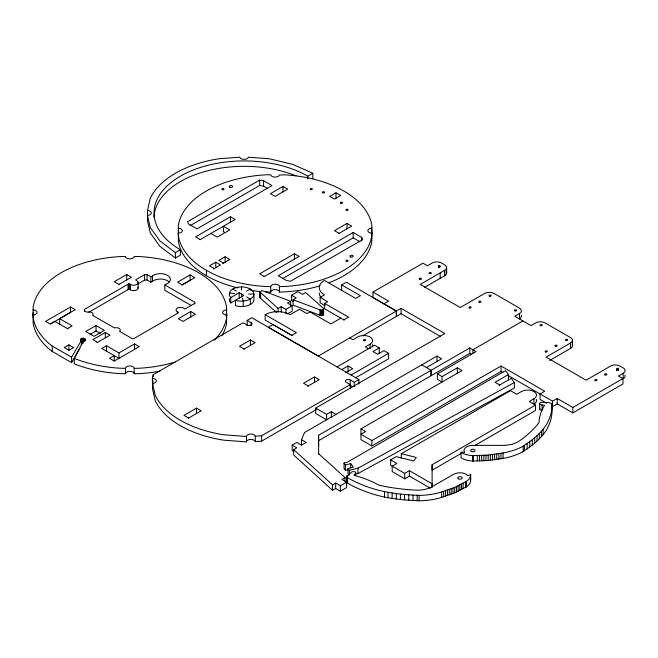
<?xml version="1.0" encoding="UTF-8"?>
<svg xmlns="http://www.w3.org/2000/svg" width="658" height="658" viewBox="0 0 658 658"><rect width="100%" height="100%" fill="white"/><g stroke="black" fill="none" stroke-linecap="round" stroke-linejoin="round"><path stroke-width="0.99" d="M315.675 408.092L315.675 413.504L326.607 419.812L326.607 414.4L315.675 408.092L444.808 333.54L401.067 308.314L318.332 356.044L268.316 327.265L272.996 324.567L291.749 335.358L296.437 332.652L265.182 314.656L265.19 320.076L292.103 335.564M331.287 417.106L331.287 411.694L326.607 414.4M424.566 287.349L444.726 275.71L444.726 270.298A6.621 3.825 0 0 0 444.726 264.894L441.543 263.036A6.621 3.825 0 0 0 432.191 263.027L427.396 265.799L423.061 263.159L372.987 292.07L372.987 297.482L384.247 304.004M362.681 335.876L401.067 313.726L401.067 308.314M431.122 370.289L431.122 375.702L431.113 370.281L421.745 364.877M432.109 486.213L432.109 464.77L535.505 405.073L535.505 410.485L474.533 445.688M436.986 361.481L436.986 356.068L441.683 358.783L426.359 367.616M440.169 278.334L440.169 272.93M444.512 275.834L444.726 270.298M471.358 354.275L469.796 353.371L469.796 347.959L318.595 435.251L318.62 446.05M472.929 353.379L472.929 349.768L522.896 320.923M508.478 379.921L508.478 374.501L505.583 370.61L347.35 462.22L344.011 463.051L344.011 468.438L345.392 470.347L348.082 469.68M444.512 270.422L420.232 284.437L460.222 307.525L484.642 293.427A6.621 3.825 0 0 1 494.01 293.427L519.466 308.117A6.621 3.825 0 0 1 519.466 313.529L519.466 318.941A6.621 3.825 0 0 0 521.177 315.24M442.077 376.615L442.077 382.027L437.389 379.321L437.389 373.909L442.077 376.615L457.326 367.806L462.023 370.52L360.971 428.835L365.667 431.549L360.979 434.255L371.91 440.564L501.051 366.004L544.734 391.263L540.045 393.961L540.045 399.373L546.708 403.222M622.945 378.556L572.871 407.475L557.219 398.477L552.539 401.174L552.539 406.586L557.219 403.88L572.871 412.879L622.945 383.968L622.945 378.556L618.38 376.063L623.167 373.292A6.621 3.825 0 0 0 623.159 367.888L619.943 366.054A6.621 3.825 0 0 0 610.575 366.054L586.089 380.192L546.099 357.105L570.519 343.007A6.621 3.825 0 0 0 570.519 337.595L545.071 322.905A6.621 3.825 0 0 0 535.702 322.905L531.014 325.611L514.778 316.235L519.466 313.529M557.219 403.88L557.219 398.477M79.988 348.271L71.607 362.624L52.221 351.43L49.062 348.97A97.17 56.103 0 0 1 33.155 323.3L33.155 306.899A97.17 56.103 0 0 1 120.332 256.562L125.464 256.423L125.588 256.957A4.417 2.55 0 0 0 129.856 258.849A4.417 2.55 0 0 0 134.117 256.957L134.24 256.423L139.381 256.562A97.17 56.103 0 0 1 226.558 306.899L226.558 323.3A97.17 56.103 0 0 1 221.869 335.835M33.155 312.303L32.9 315.272L33.829 315.338M237.916 287.9A97.17 56.103 0 0 1 178.4 241.568L178.4 225.159A97.17 56.103 0 0 1 265.577 174.831L270.693 174.748A4.417 2.55 0 0 0 274.855 177.101A4.417 2.55 0 0 0 279.436 175.036L284.626 174.831A97.17 56.103 0 0 1 371.803 225.159L371.803 241.568A97.17 56.103 0 0 1 329.082 282.71M178.4 230.571L178.293 233.524M346.733 476.384L347.136 477.354L349.809 478.999A108.776 62.798 0 0 0 375.973 489.552C390.276 493.533 405.188 494.857 419.985 495.384A52.262 30.178 0 0 0 439.717 492.587L454.719 487.405L466.185 481.5A17.256 9.96 0 0 0 470.659 474.451L467.887 475.759L467.591 475.339A8.834 5.099 0 0 0 453.691 474.286L430.653 487.545L424.55 489.593L417.855 490.235A136.313 78.697 0 0 1 379.164 485.25A96.989 55.996 0 0 0 355.665 475.726L353.938 475.24L355.254 473.957A2.402 1.382 0 0 0 355.254 472A2.402 1.382 0 0 0 351.857 472L346.733 476.384L346.782 482.314L349.809 484.42A108.776 62.798 0 0 0 375.973 494.972C390.276 498.961 405.188 500.286 419.985 500.804A52.262 30.178 0 0 0 439.717 498.016L454.719 492.826L466.185 486.92A17.256 9.96 0 0 0 470.659 479.871L470.659 474.451M229.395 298.526L229.617 301.348L230.802 302.976L243.896 295.417L239.208 292.711L230.802 297.564L230.802 302.976M160.083 371.12A97.17 56.103 0 0 1 139.381 373.637L134.24 373.785L134.117 373.242A4.417 2.55 0 0 0 129.856 371.359A4.417 2.55 0 0 0 125.588 373.242L125.464 373.785L120.332 373.637A97.17 56.103 0 0 1 75.867 364.45L74.247 363.759L74.247 358.347L83.607 340.663C88.945 338.804 78.738 336.583 81.469 340.334L71.607 357.22L71.607 362.624M312.813 173.276L307.812 176.163A90.105 52.023 0 0 0 180.391 176.163A90.105 52.023 0 0 0 180.391 249.727L180.391 255.139L175.39 258.018L159.952 246.405L150.238 232.874L147.507 220.866L147.507 210.428L150.238 198.42A97.17 56.103 0 0 1 218.95 158.751L239.759 157.172A4.376 2.525 0 0 0 243.526 159.351A4.376 2.525 0 0 0 248.148 157.813L248.444 157.172L269.245 158.751L292.687 164.36L312.813 173.276L312.813 178.68M125.464 373.785L125.588 367.838A4.417 2.55 0 0 1 129.856 365.947A4.417 2.55 0 0 1 134.117 367.838L134.24 373.785M153.643 383.951A4.417 2.55 0 0 0 152.524 383.779L152.385 378.383L153.24 374.632L243.131 322.733L247.128 325.044A2.829 1.629 0 0 0 251.134 325.044A2.829 1.629 0 0 0 251.134 322.733L247.128 320.43L251.817 317.724L358.931 379.559L358.931 384.058M152.385 383.779L153.026 380.966M276.59 312.525L260.626 298.37C258.273 295.977 259.351 288.862 263.751 291.157L290.606 301.249L290.606 305.764M259.976 297.465L260.272 296.832M265.577 291.897L270.709 292.045L270.833 286.098A4.417 2.55 0 0 1 275.102 284.207A4.417 2.55 0 0 1 279.362 286.098L279.486 292.045L284.626 291.897A97.17 56.103 0 0 0 319.969 285.827M270.709 292.045L270.833 291.51A4.417 2.55 0 0 1 275.102 289.619A4.417 2.55 0 0 1 279.362 291.51L279.486 292.045M293.106 301.545L291.543 300.648L291.543 295.236L296.232 297.942L293.106 299.744L293.106 305.156L319.969 315.256C321.096 316.095 324.509 315.552 323.44 313.71M293.698 451.429L292.136 450.524L292.136 445.112L296.816 442.406L301.504 445.112L301.504 439.709L304.564 432.528L436.986 356.068M461.044 452.433A17.256 9.96 0 0 0 472.847 455.583L488.187 455.081L505.147 452.622A52.262 30.178 0 0 0 522.518 446.543C531.59 440.572 540.728 433.836 546.502 424.451A108.776 62.798 0 0 0 552.078 406.307C553.279 400.681 544.363 403.403 542.052 402.194A2.402 1.382 0 0 0 539.65 403.584L539.65 409.005M539.65 403.584A2.402 1.382 0 0 0 542.052 404.966L544.553 405.344L543.919 406.389A96.989 55.996 0 0 0 538.976 422.716A136.313 78.697 0 0 1 517.731 442.036L512.195 444.315L505.377 445.359L472.847 445.384A8.834 5.099 0 0 0 464.309 451.807L464.614 452.227L461.044 452.227L461.044 457.853A17.256 9.96 0 0 0 472.847 461.011L488.187 460.51L505.147 458.05A52.262 30.178 0 0 0 522.518 451.972C531.59 446.001 540.728 439.256 546.502 429.88A108.776 62.798 0 0 0 552.078 411.735L551.996 404.226M347.144 481.171L346.733 482.15M246.586 296.931L250.328 299.094C245.804 301.496 240.343 301.726 235.474 300.278L235.474 305.69C240.343 307.13 245.804 306.899 250.328 304.506L250.328 299.094A12.37 7.139 0 0 0 250.262 288.994A12.37 7.139 0 0 0 232.768 289.035C229.568 290.523 227.865 294.965 230.802 297.564M81.123 344.2L82.464 343.608L82.464 338.196M616.834 368.768C619.17 373.826 618.693 363.882 616.834 370.569M246.528 291.165L250.262 288.994M508.478 374.501L495.071 382.265L499.759 384.971M499.257 385.259L511.291 378.292L514.4 382.495L514.4 387.907L357.927 473.628L356.027 474.097M259.671 180.078L187.489 221.746L188.591 223.991L197.022 228.852L271.976 185.581L263.545 180.711L259.671 180.078L259.671 185.482L190.129 225.636M59.631 324.098L59.631 318.694L75.234 309.688L70.538 306.973L45.558 321.4L50.255 324.106L54.935 321.408L67.963 328.91M118.432 284.733L131.444 277.224L126.755 274.518L114.262 281.731L118.95 284.437M199.974 239.775L235.136 219.484L230.44 216.77L195.623 236.872L200.32 239.586M282.989 186.428L270.43 193.682L275.126 196.397L287.686 189.142L282.989 186.428L282.989 191.84M50.724 323.818L70.538 312.386L70.538 306.973M175.39 258.018L175.39 252.614L180.391 249.727M191.314 305.6L164.837 290.318L164.837 284.906L166.49 283.96A9.977 5.758 0 0 0 167.461 275.315A9.977 5.758 0 0 0 152.5 275.875L150.847 276.829L147.071 274.649L144.612 274.649L135.589 279.864L136.806 280.777A4.499 2.599 0 0 1 136.806 284.453A4.499 2.599 0 0 1 130.448 284.453L129.05 283.647L84.43 309.4L84.43 311.201M88.789 312.287L129.05 289.051L130.448 289.865A4.499 2.599 0 0 0 135.877 290.277A4.499 2.599 0 0 0 137.974 287.357M138.048 283.853L144.612 280.061L147.071 280.061L150.847 282.241L152.5 281.287A9.977 5.758 0 0 1 169.155 282.027M67.429 328.613L72.125 325.907L59.631 318.694M96.035 325.546L85.721 331.5L94.045 336.304L104.367 330.349L96.035 325.546L96.035 330.949L90.023 334.429M68.942 344.858L64.254 347.564L68.942 350.27L73.63 347.564L68.942 344.858L68.942 350.27M190.072 274.929L177.578 282.142L182.282 284.856L194.793 277.66L190.072 274.929L190.072 280.341L181.748 285.144M213.414 268.974L220.455 264.919L215.75 262.213L209.507 265.816L214.204 268.53M222.791 263.562L229.815 259.507L225.126 256.801L218.884 260.412L223.564 263.118M335.991 192.786L329.748 196.397L334.445 199.111L340.696 195.5L335.991 192.786L335.991 198.198M96.989 342.678L110.018 335.169L105.313 332.463L92.827 339.676L97.524 342.382M106.456 345.721L101.76 348.436L118.95 358.347L118.95 352.935L106.456 345.721L106.456 351.133M194.842 303.363L185.095 308.964L183.697 308.15A4.499 2.599 0 0 0 177.331 308.15A4.499 2.599 0 0 0 177.331 311.826L177.331 313.627M118.95 352.935L134.553 343.928L139.249 346.643L114.262 361.069L109.565 358.355L114.253 355.649L114.253 361.061M190.779 311.481L178.285 318.694L182.973 321.4L195.467 314.187L190.779 311.481L190.779 316.893M263.99 276.73L299.151 256.439L294.455 253.733L259.639 273.835L264.335 276.541M338.631 233.631L351.701 226.097L347.005 223.391L334.437 230.645L339.141 233.351M353.181 232.463L278.219 275.735L286.649 280.604L290.532 281.246L362.714 239.57L361.604 237.324L353.181 232.463L353.181 237.867L282.636 278.597M291.543 295.236L297.794 291.634L302.474 294.332L305.6 292.53L323.086 308.043C325.11 309.688 321.186 310.946 319.969 309.844L293.106 299.744M278.112 312.073L278.112 308.462L281.237 306.661L285.926 309.367L292.168 305.764L292.168 311.168L287.48 313.874M290.606 301.249L287.48 303.058L292.168 305.764M325.118 305.649L320.117 302.77L320.117 297.35L324.476 294.833A17.667 10.183 0 0 1 324.427 280.423L355.707 298.419L360.403 295.713L341.65 284.914L341.65 290.334M341.65 284.914L346.33 282.216L396.379 311.02L396.379 316.432L396.379 311.02L383.885 303.807L388.574 301.101L372.987 292.07M243.715 349.275L255.123 342.711L250.435 340.005L239.512 346.305L244.2 349.011M344.126 320.035L324.624 308.816L324.624 303.404L327.618 301.668L320.117 297.35M340.852 318.151L330.867 323.917L309.943 311.876L306.949 313.611L299.448 309.293L290.17 314.647A17.667 10.183 0 0 0 265.182 314.656M343.863 319.887L348.559 317.172L324.624 303.404M188.163 418.315L201.175 410.822L196.495 408.116L184.001 415.33L188.69 418.027M349.743 337.908L352.869 339.709L357.565 337.003A8.834 5.099 0 0 1 370.059 337.003A8.834 5.099 0 0 1 370.059 344.216L365.363 346.922L368.488 348.732M307.747 386.246L319.155 379.674L314.466 376.968L303.544 383.277L308.232 385.983M337.077 366.876L374.55 345.236L379.238 347.942L379.238 353.354M341.757 369.582L348.008 365.98L352.688 368.677L345.664 372.741M379.238 347.942L372.987 351.553L377.676 354.259L383.918 350.648L388.607 353.354L388.607 358.766L355.484 377.881M351.125 374.994L388.607 353.354M152.385 378.383L152.524 378.383A4.417 2.55 0 0 1 156.365 380.908A4.417 2.55 0 0 1 152.524 383.441L152.524 388.829L155.189 400.516A97.17 56.103 0 0 0 223.901 440.186L246.487 441.896L246.487 436.229A4.417 2.55 0 0 1 250.871 434.009A4.417 2.55 0 0 1 255.246 436.229L261.621 435.744L350.245 384.576L346.248 382.265A2.829 1.629 0 0 1 346.248 379.962A2.829 1.629 0 0 1 350.245 379.962L354.243 382.265L358.931 379.559M246.487 441.625A4.417 2.55 0 0 1 250.871 439.404A4.417 2.55 0 0 1 255.246 441.625L261.621 441.14L316.572 409.416M318.678 453.749L345.055 477.675L341.93 479.476L346.61 482.182L346.61 487.586L340.367 491.197L335.679 488.491L332.561 490.292L293.698 455.032L293.698 449.62L296.816 447.818L292.136 445.112M301.504 445.112L306.184 442.406L301.504 439.709M318.595 440.654L469.796 353.371M437.389 373.909L476.063 351.578L469.796 347.959M360.971 428.835L360.979 439.659L371.91 445.968L501.051 371.416L501.051 366.004M332.561 490.292L332.561 484.888L335.679 483.079L340.367 485.785L346.61 482.182M549.586 360.502L570.519 348.419A6.621 3.825 0 0 0 572.238 344.718M432.109 487.422L432.109 483.811L409.375 470.684L404.695 473.39L390.638 465.272L390.638 459.868L396.231 456.636L413.701 460.945L416.3 457.433L401.281 453.724L401.281 458.215M401.281 453.724L510.518 390.655L516.769 394.257L521.449 391.551A8.834 5.099 0 0 1 533.942 391.551A8.834 5.099 0 0 1 533.942 398.764L533.942 404.176A8.834 5.099 0 0 0 536.229 399.25M533.942 398.764L529.262 401.47L535.505 405.073M390.638 459.868L396.881 463.471L392.201 466.177L392.201 471.589L404.695 478.802L409.375 476.096L430.365 488.211M461.274 453.346L432.109 470.182L432.109 464.77M514.4 382.495L357.927 468.233L357.927 473.628M438.697 265.684L438.138 266.235L438.697 266.786L440.35 266.235L438.697 265.684L438.697 267.485M344.011 463.051L345.392 464.951L350.763 463.619L353.379 467.139L348 468.471L348 473.859L348.929 475.117M348 468.471L349.39 470.347L358.306 468.142M372.05 228.12L371.087 228.203A4.417 2.55 0 0 0 367.855 230.678A4.417 2.55 0 0 0 371.161 233.129L372.05 233.187L371.803 236.156A97.17 56.103 0 0 1 284.626 286.485L279.486 286.633M371.087 233.606L372.05 233.532L371.803 230.571A97.17 56.103 0 0 0 371.441 228.745M226.804 309.86L225.883 309.934A4.417 2.55 0 0 0 222.61 312.394A4.417 2.55 0 0 0 225.883 314.861L226.804 314.927L226.558 317.896A97.17 56.103 0 0 1 214.228 340.219M225.883 315.338L226.804 315.272L226.64 313.298M134.24 368.373L139.381 368.225A97.17 56.103 0 0 0 175.661 361.875M178.145 228.12L178.293 228.12A4.417 2.55 0 0 1 182.34 230.539A4.417 2.55 0 0 1 178.713 233.171L178.145 233.187L178.4 236.156A97.17 56.103 0 0 0 265.577 286.485L270.709 286.633M178.145 238.591L178.713 238.574M248.617 294.052L253.914 294.036L253.914 299.448A12.37 7.139 0 0 1 250.328 304.506M125.464 368.373L120.332 368.225A97.17 56.103 0 0 1 75.867 359.038L74.247 358.347M371.161 238.533L372.05 238.599M32.9 309.86L33.829 309.934A4.417 2.55 0 0 1 37.103 312.394A4.417 2.55 0 0 1 33.829 314.861L32.9 314.927L33.155 317.896A97.17 56.103 0 0 0 49.062 343.566L52.221 346.026L71.607 357.22M246.487 436.501L223.901 434.79A97.17 56.103 0 0 1 155.189 395.121L152.524 383.441M229.395 293.123L234.651 293.526M259.671 185.482L263.545 186.124L267.765 188.558M353.181 237.867L359.918 241.766M401.067 313.726L440.432 336.427M540.045 393.961L552.539 401.174M224.97 232.595L223.383 231.682L223.383 226.27L229.724 229.922L217.239 237.135L210.897 233.475M232.768 289.035L236.518 291.198M352.647 386.74L350.245 385.358A2.829 1.629 0 0 0 349.661 385.094M164.837 284.906L194.842 302.228L194.842 304.029M470.659 479.871L470.412 474.303M177.331 311.826L178.515 312.509L177.734 313.241L133.566 338.738L132.365 338.738L119.583 331.311L120.011 330.826A4.063 2.344 0 0 0 118.909 328.293A4.063 2.344 0 0 0 114.434 327.923L92.572 315.338A4.08 2.352 0 0 0 91.766 312.509A4.08 2.352 0 0 0 86.823 312.221L84.43 310.839M331.287 411.694L335.983 414.408M96.035 330.949L100.205 333.359M501.051 371.416L502.794 372.428M508.034 375.455L540.358 394.142M259.976 292.053L278.112 308.462M175.39 252.614L159.952 240.993L150.238 227.462L147.507 215.462A4.392 2.533 0 0 0 151.324 212.945A4.392 2.533 0 0 0 147.507 210.428M293.698 449.62L332.561 484.888M551.996 409.654L551.774 403.732M242.506 298.049L243.23 301.076L243.23 306.488M241.502 286.921L241.519 289.989M318.595 435.251L318.653 454.119M623.167 373.292L623.167 378.704A6.621 3.825 0 0 0 624.878 375.011M618.397 368.768L618.397 370.569M618.166 368.669L618.166 370.47M617.903 368.603L617.903 370.405M617.615 368.579L617.615 370.38M617.327 368.603L617.327 370.405M617.064 368.669L617.064 370.47M572.871 407.475L572.871 412.879M572.46 340.301L572.46 345.713M570.519 343.007L570.519 348.419M551.881 403.897L551.955 409.482M543.105 429.477L543.105 434.905M542.052 404.966L542.052 410.395A2.402 1.382 0 0 1 539.971 408.314M541.361 431.352L541.361 436.78M539.256 433.474L539.256 438.894M537.035 435.555L537.035 440.983M534.715 437.603L534.715 443.023M532.289 439.61L532.289 445.03M529.764 441.576L529.764 446.996M527.14 443.492L527.14 448.912M524.418 445.367L524.418 450.788M523.151 446.198L523.151 451.618M503.066 453.025L503.066 458.453M500.985 453.411L500.985 458.832M498.879 453.765L498.879 459.185M496.765 454.086L496.765 459.514M494.635 454.382L494.635 459.81M492.497 454.645L492.497 460.074M490.342 454.884L490.342 460.304M488.187 455.081L488.187 460.51M486.015 455.254L486.015 460.682M483.844 455.394L483.844 460.822M481.656 455.509L481.656 460.929M479.476 455.583L479.476 461.011M477.289 455.632L477.289 461.052M473.316 455.599L473.316 461.019M473.135 455.591L473.135 461.011M472.847 455.583L472.847 461.011M466.185 481.5L466.185 486.92M465.979 481.615L465.979 487.043M465.864 481.697L465.864 487.117M463.1 483.342L463.1 488.762M461.497 484.198L461.497 489.626M459.852 485.036L459.852 490.465M458.174 485.851L458.174 491.271M457.326 367.806L457.326 373.218M456.463 486.64L456.463 492.061M454.719 487.405L454.719 492.826M452.943 488.137L452.943 493.566M451.141 488.853L451.141 494.281M449.299 489.544L449.299 494.964M447.44 490.202L447.44 495.63M446.667 267.592L446.667 273.004M445.54 490.835L445.54 496.264M443.624 491.444L443.624 496.864M441.674 492.02L441.674 497.448M439.799 265.684L439.799 267.485M439.528 265.618L439.528 267.428M439.248 265.602L439.248 267.403M438.96 265.618L438.96 267.428M419.113 495.392L419.113 500.812M417.197 495.326L417.197 500.746M412.977 495.112L412.977 500.532M409.375 470.684L409.375 476.096M408.774 494.824L408.774 500.245M404.695 473.39L404.695 478.802M404.58 494.462L404.58 499.891M400.409 494.035L400.409 499.463M396.264 493.541L396.264 498.961M392.143 492.974L392.143 498.394M388.055 492.332L388.055 497.761M384.527 491.715L384.527 497.144M371.91 440.564L371.91 445.968M370.059 344.216L370.059 348.732M361.604 237.324L361.604 240.935M355.254 473.957L355.254 475.767M354.243 382.265L354.243 386.764M350.763 463.619L350.763 468.118M350.245 379.962L350.245 388.171M349.39 470.347L349.39 474.846M348.008 365.98L348.008 371.383M347.309 477.494L347.309 482.914M347.136 477.354L347.136 482.783M347.005 223.391L347.005 228.795M346.988 475.899L346.988 482.635M346.873 476.055L346.865 482.478M345.392 464.951L345.392 470.347M345.055 477.675L345.055 481.278M340.367 485.785L340.367 491.197M335.679 483.079L335.679 488.491M323.662 308.61L323.662 314.68M323.44 308.306L323.44 314.985M322.634 310.041L322.634 315.453M322.099 310.173L322.099 315.585M321.532 310.214L321.532 315.626M320.956 310.173L320.956 315.585M320.421 310.041L320.421 315.453M319.969 309.844L319.969 315.256M314.466 376.968L314.466 382.364M307.812 176.163L307.812 178.861M294.455 253.733L294.455 259.137M285.926 309.367L285.926 313.874M281.237 306.661L281.237 312.073M263.545 180.711L263.545 186.124M261.621 435.744L261.621 441.14M260.626 292.958L260.626 298.37M260.272 292.695L260.272 298.107M260.05 291.724L260.05 297.794M255.246 436.229L255.246 441.625M251.134 322.733L251.134 325.43M250.435 340.005L250.435 345.401M247.128 320.43L247.128 325.825M241.552 294.068L241.552 296.766M239.208 292.711L239.208 298.123M230.44 216.77L230.44 222.182M225.126 256.801L225.126 262.213M215.75 262.213L215.75 267.617M206.39 270.323L206.39 275.735M196.495 408.116L196.495 413.512M153.24 374.632L153.24 376.434M152.5 275.875L152.5 281.287M150.847 276.829L150.847 282.241M147.071 274.649L147.071 280.061M144.612 274.649L144.612 280.061M138.131 282.619L138.131 288.023M134.553 343.928L134.553 349.34M130.448 284.453L130.448 289.865M129.05 283.647L129.05 289.051M128.803 283.779L128.803 289.191M128.063 284.182L128.063 289.594M126.755 274.518L126.755 279.921M105.313 332.463L105.313 337.867M85.162 339.1L85.162 340.902M84.948 338.788L84.948 340.597M84.495 338.483L84.495 341.189M84.134 338.327L84.134 341.033M83.607 338.196L83.607 341.806M83.031 338.154L83.031 343.566M81.929 338.327L81.929 343.731M81.469 338.525L81.469 344.841M81.123 338.788L81.123 340.597M80.901 339.1L80.901 340.902M52.221 346.026L52.221 351.43M372.346 344.71A8.834 5.099 0 0 1 372.65 346.034M446.437 272.017A6.621 3.825 0 0 1 444.726 275.71M320.931 297.342A17.667 10.183 0 0 1 319.262 293.04M154.013 217.387A90.105 52.023 0 0 1 203.404 171.944A90.105 52.023 0 0 1 296.084 175.867M260.839 291.56A97.17 56.103 0 0 1 250.566 290.351M364.03 340.712A1.102 0.642 0 0 0 365.684 340.161A1.102 0.642 0 0 0 364.03 339.61A1.102 0.642 0 0 0 364.03 340.712M469.467 307.993A1.094 0.633 0 0 0 471.136 307.467A1.094 0.633 0 0 0 469.516 306.891A1.094 0.633 0 0 0 469.467 307.993M479.304 302.31A1.094 0.633 0 0 0 480.973 301.783A1.094 0.633 0 0 0 479.353 301.216A1.094 0.633 0 0 0 479.304 302.31M419.796 279.313A1.094 0.633 0 0 0 421.457 278.786A1.094 0.633 0 0 0 419.845 278.219A1.094 0.633 0 0 0 419.796 279.313M429.641 273.629A1.094 0.633 0 0 0 431.303 273.103A1.094 0.633 0 0 0 429.682 272.535A1.094 0.633 0 0 0 429.641 273.629M489.33 296.133A1.102 0.642 0 0 0 491.181 295.845A1.102 0.642 0 0 0 489.823 295.064A1.102 0.642 0 0 0 489.33 296.133M514.778 310.823A1.102 0.642 0 0 0 516.629 310.535A1.102 0.642 0 0 0 515.272 309.754A1.102 0.642 0 0 0 514.778 310.823M545.474 351.898A1.094 0.633 0 0 0 547.292 351.586A1.094 0.633 0 0 0 545.918 350.829A1.094 0.633 0 0 0 545.474 351.898M555.311 346.215A1.094 0.633 0 0 0 557.129 345.911A1.094 0.633 0 0 0 555.755 345.154A1.094 0.633 0 0 0 555.311 346.215M595.153 380.579A1.094 0.633 0 0 0 596.971 380.266A1.094 0.633 0 0 0 595.597 379.51A1.094 0.633 0 0 0 595.153 380.579M604.998 374.896A1.094 0.633 0 0 0 606.816 374.583A1.094 0.633 0 0 0 605.442 373.826A1.094 0.633 0 0 0 604.998 374.896M566.061 340.4A1.102 0.642 0 0 0 567.722 339.849A1.102 0.642 0 0 0 566.061 339.298A1.102 0.642 0 0 0 566.061 340.4M540.613 325.71A1.102 0.642 0 0 0 542.274 325.159A1.102 0.642 0 0 0 540.613 324.608A1.102 0.642 0 0 0 540.613 325.71M458.371 478.802A2.229 1.283 0 0 0 462.089 478.218A2.229 1.283 0 0 0 459.358 476.647A2.229 1.283 0 0 0 458.371 478.802M471.728 451.594A2.229 1.283 0 0 0 475.068 450.491A2.229 1.283 0 0 0 471.737 449.373A2.229 1.283 0 0 0 471.728 451.594M222.388 189.71A1.102 0.642 0 0 0 224.041 189.167A1.102 0.642 0 0 0 222.388 188.607A1.102 0.642 0 0 0 222.388 189.71M346.289 261.275A1.102 0.642 0 0 0 348.066 260.864A1.102 0.642 0 0 0 346.569 260.181A1.102 0.642 0 0 0 346.289 261.275M346.305 210.239A1.102 0.642 0 0 0 348.148 209.951A1.102 0.642 0 0 0 346.799 209.178A1.102 0.642 0 0 0 346.305 210.239M310.461 189.553A1.102 0.642 0 0 0 312.311 189.265A1.102 0.642 0 0 0 310.954 188.484A1.102 0.642 0 0 0 310.461 189.553M322.741 192.819A1.102 0.642 0 0 0 324.534 192.44A1.102 0.642 0 0 0 323.062 191.733A1.102 0.642 0 0 0 322.741 192.819M340.844 203.264A1.102 0.642 0 0 0 342.588 202.804A1.102 0.642 0 0 0 341.025 202.162A1.102 0.642 0 0 0 340.844 203.264M350.78 256.99A1.653 0.954 0 0 0 353.264 256.159A1.653 0.954 0 0 0 350.78 255.337A1.653 0.954 0 0 0 350.78 256.99M229.749 187.16A1.653 0.954 0 0 0 232.521 186.732A1.653 0.954 0 0 0 230.497 185.564A1.653 0.954 0 0 0 229.749 187.16"/></g></svg>
